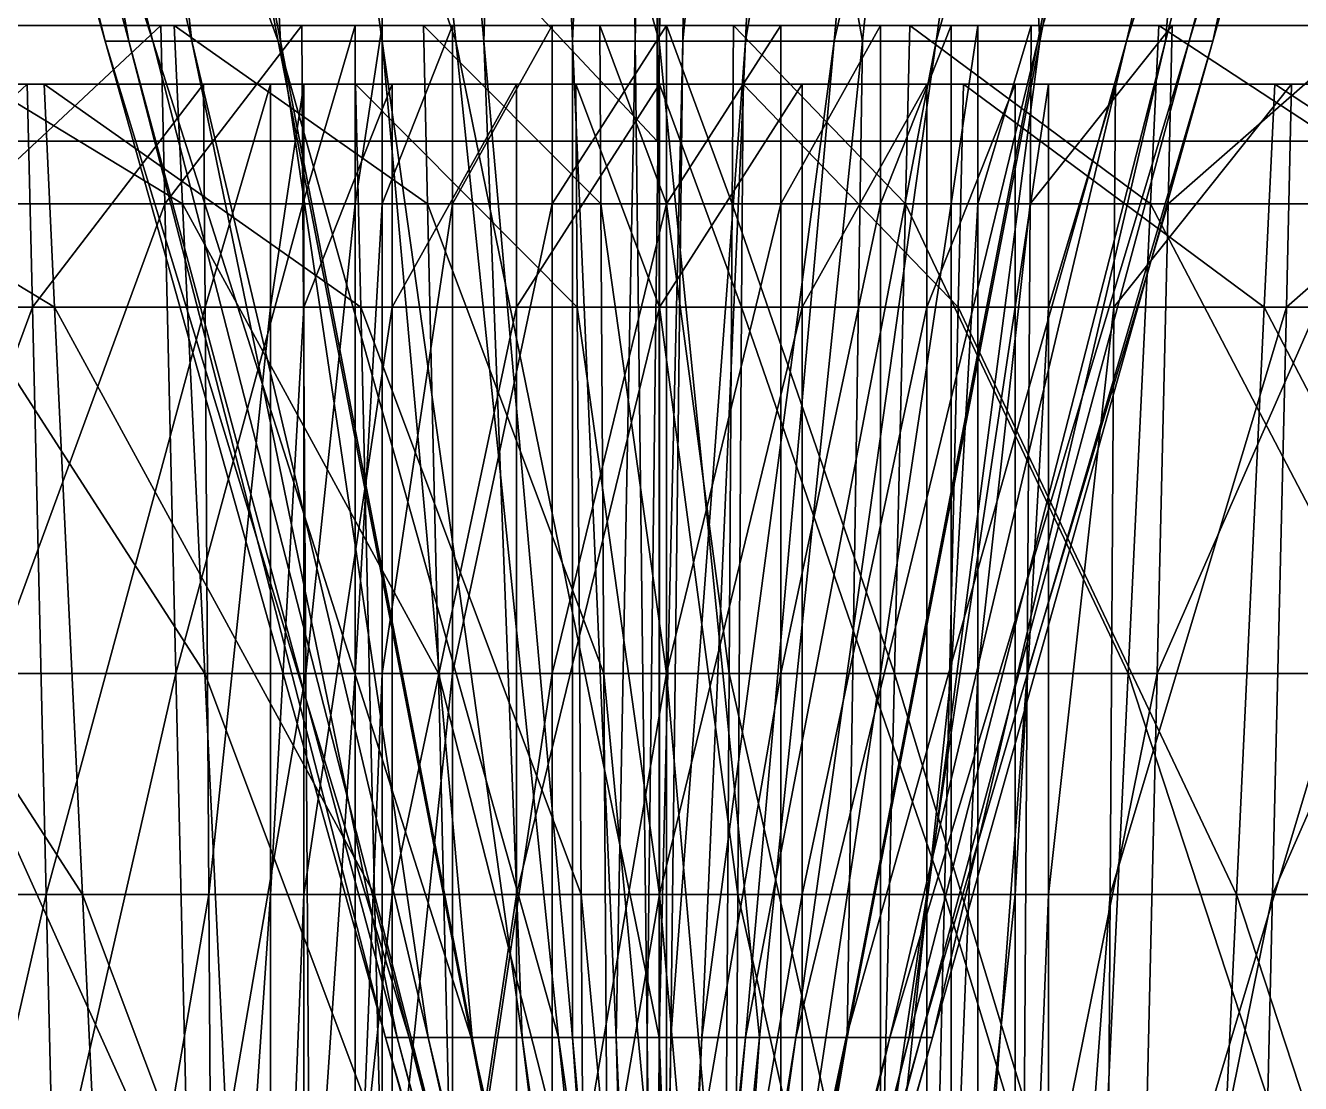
# Model space of a CAD drawing. Header units: metres. Extents: x -2.35 to 2.28, y -2.72 to 2.54.
# Drawn here: x -0.344 to 0.271, y -0.019 to 0.491 of the extents above; entities that cross this region are included whole.
import ezdxf

# ---------------------------------------------------------------- set-up
doc = ezdxf.new("R2010")
doc.units = ezdxf.units.M

msp = doc.modelspace()

# ---------------------------------------------------------------- linework, layer by layer
at = {"layer": 'Prism 3'}
for points in [[(-0.03951, 0.43542, -0.2356), (-2.00825, 2.53542, 0.19753), (-2.00825, 0.43542, 0.19753)], [(-0.03951, 0.43542, -0.2356), (-0.03951, 2.53542, -0.2356), (-2.00825, 2.53542, 0.19753)], [(-0.43326, 0.43542, 0.77503), (0.35424, 2.53542, 0.77503), (0.35424, 0.43542, 0.77503)], [(-0.43326, 0.43542, 0.77503), (-0.43326, 2.53542, 0.77503), (0.35424, 2.53542, 0.77503)], [(1.92924, 0.43542, 0.19753), (-0.03951, 2.53542, -0.2356), (-0.03951, 0.43542, -0.2356)], [(1.92924, 0.43542, 0.19753), (1.92924, 2.53542, 0.19753), (-0.03951, 2.53542, -0.2356)], [(-0.03951, 0.43542, -0.2356), (-2.00825, 0.43542, 0.19753), (-0.43326, 0.43542, 0.77503)], [(-0.43326, 0.43542, 0.77503), (0.35424, 0.43542, 0.77503), (-0.03951, 0.43542, -0.2356)], [(0.35424, 0.43542, 0.77503), (1.92924, 0.43542, 0.19753), (-0.03951, 0.43542, -0.2356)]]:
    msp.add_3dface(points, dxfattribs=at)
at = {"layer": 'Prism 4'}
for points in [[(-0.32994, 0.35545, -0.16591), (-0.50716, 0.46287, -0.13007), (-0.4991, 0.35545, -0.12859)], [(-0.32994, 0.35545, -0.16591), (-0.33504, 0.46287, -0.16793), (-0.50716, 0.46287, -0.13007)], [(-0.33504, 0.46287, -0.16793), (-0.46321, 0.46287, 0.16105), (-0.50716, 0.46287, -0.13007)], [(-0.45811, 0.35545, 0.15701), (-0.46321, 0.46287, 0.16105), (-0.3431, 0.46287, 0.20509)], [(-0.3431, 0.46287, 0.20509), (-0.46321, 0.46287, 0.16105), (-0.33504, 0.46287, -0.16793)], [(-0.45811, 0.35545, 0.15701), (-0.3431, 0.46287, 0.20509), (-0.34058, 0.35545, 0.20011)], [(-0.34058, 0.35545, 0.20011), (-0.3431, 0.46287, 0.20509), (-0.25813, 0.46287, 0.23624)], [(-0.33504, 0.46287, -0.16793), (-0.25813, 0.46287, 0.23624), (-0.3431, 0.46287, 0.20509)], [(-0.34058, 0.35545, 0.20011), (-0.25813, 0.46287, 0.23624), (-0.25744, 0.35544, 0.23059)], [(-0.18238, 0.35545, -0.19847), (-0.33504, 0.46287, -0.16793), (-0.32994, 0.35545, -0.16591)], [(-0.18238, 0.35545, -0.19847), (-0.18489, 0.46287, -0.20096), (-0.33504, 0.46287, -0.16793)], [(-0.25813, 0.46287, 0.23624), (-0.33504, 0.46287, -0.16793), (-0.18489, 0.46287, -0.20096)], [(-0.25744, 0.35544, 0.23059), (-0.25813, 0.46287, 0.23624), (-0.22591, 0.46287, 0.24806)], [(-0.2098, 0.46287, 0.24806), (-0.22591, 0.46287, 0.24806), (-0.25813, 0.46287, 0.23624)], [(-0.18489, 0.46287, -0.20096), (-0.2098, 0.46287, 0.24806), (-0.25813, 0.46287, 0.23624)], [(-0.25744, 0.35544, 0.23059), (-0.22591, 0.46287, 0.24806), (-0.22591, 0.35544, 0.24215)], [(-0.22591, 0.35544, 0.24215), (-0.2098, 0.46287, 0.24806), (-0.2098, 0.35545, 0.24215)], [(-0.22591, 0.35544, 0.24215), (-0.22591, 0.46287, 0.24806), (-0.2098, 0.46287, 0.24806)], [(-0.2098, 0.35545, 0.24215), (-0.16731, 0.46287, 0.24806), (-0.16731, 0.35545, 0.24215)], [(-0.2098, 0.35545, 0.24215), (-0.2098, 0.46287, 0.24806), (-0.16731, 0.46287, 0.24806)], [(-0.16731, 0.46287, 0.24806), (-0.2098, 0.46287, 0.24806), (-0.18489, 0.46287, -0.20096)], [(-0.078, 0.35545, -0.2215), (-0.18489, 0.46287, -0.20096), (-0.18238, 0.35545, -0.19847)], [(-0.078, 0.35545, -0.2215), (-0.07869, 0.46287, -0.22433), (-0.18489, 0.46287, -0.20096)], [(-0.07869, 0.46287, -0.22433), (-0.10726, 0.46287, 0.24806), (-0.18489, 0.46287, -0.20096)], [(-0.18489, 0.46287, -0.20096), (-0.10726, 0.46287, 0.24806), (-0.16731, 0.46287, 0.24806)], [(-0.16731, 0.35545, 0.24215), (-0.10726, 0.46287, 0.24806), (-0.10726, 0.35545, 0.24215)], [(-0.16731, 0.35545, 0.24215), (-0.16731, 0.46287, 0.24806), (-0.10726, 0.46287, 0.24806)], [(-0.10726, 0.35545, 0.24215), (-0.03841, 0.46287, 0.24806), (-0.03841, 0.35545, 0.24215)], [(-0.10726, 0.35545, 0.24215), (-0.10726, 0.46287, 0.24806), (-0.03841, 0.46287, 0.24806)], [(-0.07869, 0.46287, -0.22433), (-0.03841, 0.46287, 0.24806), (-0.10726, 0.46287, 0.24806)], [(-0.03841, 0.35544, -0.23024), (-0.07869, 0.46287, -0.22433), (-0.078, 0.35545, -0.2215)], [(-0.03841, 0.35544, -0.23024), (-0.03841, 0.46287, -0.23319), (-0.07869, 0.46287, -0.22433)], [(0.00187, 0.46287, -0.22433), (-0.07869, 0.46287, -0.22433), (-0.03841, 0.46287, -0.23319)], [(-0.07869, 0.46287, -0.22433), (0.00187, 0.46287, -0.22433), (-0.03841, 0.46287, 0.24806)], [(0.00118, 0.35545, -0.2215), (-0.03841, 0.46287, -0.23319), (-0.03841, 0.35545, -0.23024)], [(0.00118, 0.35545, -0.2215), (0.00187, 0.46287, -0.22433), (-0.03841, 0.46287, -0.23319)], [(-0.03841, 0.35545, 0.24215), (0.03044, 0.46287, 0.24806), (0.03044, 0.35544, 0.24215)], [(-0.03841, 0.35545, 0.24215), (-0.03841, 0.46287, 0.24806), (0.03044, 0.46287, 0.24806)], [(0.03044, 0.46287, 0.24806), (-0.03841, 0.46287, 0.24806), (0.00187, 0.46287, -0.22433)], [(0.10556, 0.35545, -0.19847), (0.00187, 0.46287, -0.22433), (0.00118, 0.35545, -0.2215)], [(0.10556, 0.35545, -0.19847), (0.10808, 0.46287, -0.20096), (0.00187, 0.46287, -0.22433)], [(0.10808, 0.46287, -0.20096), (0.03044, 0.46287, 0.24806), (0.00187, 0.46287, -0.22433)], [(0.03044, 0.35544, 0.24215), (0.0905, 0.46287, 0.24806), (0.0905, 0.35544, 0.24215)], [(0.03044, 0.35544, 0.24215), (0.03044, 0.46287, 0.24806), (0.0905, 0.46287, 0.24806)], [(0.03044, 0.46287, 0.24806), (0.10808, 0.46287, -0.20096), (0.0905, 0.46287, 0.24806)], [(0.0905, 0.35544, 0.24215), (0.13298, 0.46287, 0.24806), (0.13298, 0.35544, 0.24215)], [(0.0905, 0.35544, 0.24215), (0.0905, 0.46287, 0.24806), (0.13298, 0.46287, 0.24806)], [(0.13298, 0.46287, 0.24806), (0.0905, 0.46287, 0.24806), (0.10808, 0.46287, -0.20096)], [(0.25312, 0.35545, -0.16591), (0.10808, 0.46287, -0.20096), (0.10556, 0.35545, -0.19847)], [(0.25312, 0.35545, -0.16591), (0.25822, 0.46287, -0.16793), (0.10808, 0.46287, -0.20096)], [(0.25822, 0.46287, -0.16793), (0.18132, 0.46287, 0.23624), (0.10808, 0.46287, -0.20096)], [(0.18132, 0.46287, 0.23624), (0.13298, 0.46287, 0.24806), (0.10808, 0.46287, -0.20096)], [(0.13298, 0.35544, 0.24215), (0.14909, 0.46287, 0.24806), (0.14909, 0.35544, 0.24215)], [(0.13298, 0.35544, 0.24215), (0.13298, 0.46287, 0.24806), (0.14909, 0.46287, 0.24806)], [(0.18132, 0.46287, 0.23624), (0.14909, 0.46287, 0.24806), (0.13298, 0.46287, 0.24806)], [(0.14909, 0.35544, 0.24215), (0.18132, 0.46287, 0.23624), (0.18063, 0.35545, 0.23059)], [(0.14909, 0.35544, 0.24215), (0.14909, 0.46287, 0.24806), (0.18132, 0.46287, 0.23624)], [(0.18063, 0.35545, 0.23059), (0.26628, 0.46287, 0.20509), (0.26376, 0.35545, 0.20011)], [(0.18063, 0.35545, 0.23059), (0.18132, 0.46287, 0.23624), (0.26628, 0.46287, 0.20509)], [(0.25822, 0.46287, -0.16793), (0.26628, 0.46287, 0.20509), (0.18132, 0.46287, 0.23624)], [(0.42228, 0.35545, -0.12859), (0.25822, 0.46287, -0.16793), (0.25312, 0.35545, -0.16591)], [(0.42228, 0.35545, -0.12859), (0.43034, 0.46287, -0.13007), (0.25822, 0.46287, -0.16793)], [(0.43034, 0.46287, -0.13007), (0.3864, 0.46287, 0.16105), (0.25822, 0.46287, -0.16793)], [(0.3864, 0.46287, 0.16105), (0.26628, 0.46287, 0.20509), (0.25822, 0.46287, -0.16793)], [(0.26376, 0.35545, 0.20011), (0.3864, 0.46287, 0.16105), (0.3813, 0.35545, 0.15701)], [(0.26376, 0.35545, 0.20011), (0.26628, 0.46287, 0.20509), (0.3864, 0.46287, 0.16105)], [(-0.3165, 0.07224, -0.16059), (-0.4991, 0.35545, -0.12859), (-0.47786, 0.07224, -0.12469)], [(-0.3165, 0.07224, -0.16059), (-0.32994, 0.35545, -0.16591), (-0.4991, 0.35545, -0.12859)], [(-0.44467, 0.07224, 0.14636), (-0.45811, 0.35545, 0.15701), (-0.34058, 0.35545, 0.20011)], [(-0.44467, 0.07224, 0.14636), (-0.34058, 0.35545, 0.20011), (-0.33394, 0.07224, 0.18696)], [(-0.33394, 0.07224, 0.18696), (-0.34058, 0.35545, 0.20011), (-0.25744, 0.35544, 0.23059)], [(-0.33394, 0.07224, 0.18696), (-0.25744, 0.35544, 0.23059), (-0.25562, 0.07224, 0.21568)], [(-0.17574, 0.07224, -0.1919), (-0.32994, 0.35545, -0.16591), (-0.3165, 0.07224, -0.16059)], [(-0.17574, 0.07224, -0.1919), (-0.18238, 0.35545, -0.19847), (-0.32994, 0.35545, -0.16591)], [(-0.25562, 0.07224, 0.21568), (-0.25744, 0.35544, 0.23059), (-0.22591, 0.35544, 0.24215)], [(-0.25562, 0.07224, 0.21568), (-0.22591, 0.35544, 0.24215), (-0.22591, 0.07224, 0.22658)], [(-0.22591, 0.07224, 0.22658), (-0.2098, 0.35545, 0.24215), (-0.2098, 0.07224, 0.22658)], [(-0.22591, 0.07224, 0.22658), (-0.22591, 0.35544, 0.24215), (-0.2098, 0.35545, 0.24215)], [(-0.2098, 0.07224, 0.22658), (-0.16731, 0.35545, 0.24215), (-0.16731, 0.07224, 0.22658)], [(-0.2098, 0.07224, 0.22658), (-0.2098, 0.35545, 0.24215), (-0.16731, 0.35545, 0.24215)], [(-0.07617, 0.07224, -0.21405), (-0.18238, 0.35545, -0.19847), (-0.17574, 0.07224, -0.1919)], [(-0.07617, 0.07224, -0.21405), (-0.078, 0.35545, -0.2215), (-0.18238, 0.35545, -0.19847)], [(-0.16731, 0.07224, 0.22658), (-0.10726, 0.35545, 0.24215), (-0.10726, 0.07224, 0.22658)], [(-0.16731, 0.07224, 0.22658), (-0.16731, 0.35545, 0.24215), (-0.10726, 0.35545, 0.24215)], [(-0.10726, 0.07224, 0.22658), (-0.03841, 0.35545, 0.24215), (-0.03841, 0.07224, 0.22658)], [(-0.10726, 0.07224, 0.22658), (-0.10726, 0.35545, 0.24215), (-0.03841, 0.35545, 0.24215)], [(-0.03841, 0.07224, -0.22245), (-0.078, 0.35545, -0.2215), (-0.07617, 0.07224, -0.21405)], [(-0.03841, 0.07224, -0.22245), (-0.03841, 0.35544, -0.23024), (-0.078, 0.35545, -0.2215)], [(-0.00064, 0.07224, -0.21405), (-0.03841, 0.35545, -0.23024), (-0.03841, 0.07224, -0.22245)], [(-0.00064, 0.07224, -0.21405), (0.00118, 0.35545, -0.2215), (-0.03841, 0.35545, -0.23024)], [(-0.03841, 0.07224, 0.22658), (-0.03841, 0.35545, 0.24215), (0.03044, 0.35544, 0.24215)], [(-0.03841, 0.07224, 0.22658), (0.03044, 0.35544, 0.24215), (0.03044, 0.07224, 0.22658)], [(0.09892, 0.07224, -0.1919), (0.00118, 0.35545, -0.2215), (-0.00064, 0.07224, -0.21405)], [(0.09892, 0.07224, -0.1919), (0.10556, 0.35545, -0.19847), (0.00118, 0.35545, -0.2215)], [(0.03044, 0.07224, 0.22658), (0.0905, 0.35544, 0.24215), (0.0905, 0.07224, 0.22658)], [(0.03044, 0.07224, 0.22658), (0.03044, 0.35544, 0.24215), (0.0905, 0.35544, 0.24215)], [(0.0905, 0.07224, 0.22658), (0.13298, 0.35544, 0.24215), (0.13298, 0.07224, 0.22658)], [(0.0905, 0.07224, 0.22658), (0.0905, 0.35544, 0.24215), (0.13298, 0.35544, 0.24215)], [(0.23968, 0.07224, -0.16059), (0.10556, 0.35545, -0.19847), (0.09892, 0.07224, -0.1919)], [(0.23968, 0.07224, -0.16059), (0.25312, 0.35545, -0.16591), (0.10556, 0.35545, -0.19847)], [(0.13298, 0.07224, 0.22658), (0.14909, 0.35544, 0.24215), (0.14909, 0.07224, 0.22658)], [(0.13298, 0.07224, 0.22658), (0.13298, 0.35544, 0.24215), (0.14909, 0.35544, 0.24215)], [(0.14909, 0.07224, 0.22658), (0.18063, 0.35545, 0.23059), (0.1788, 0.07224, 0.21568)], [(0.14909, 0.07224, 0.22658), (0.14909, 0.35544, 0.24215), (0.18063, 0.35545, 0.23059)], [(0.1788, 0.07224, 0.21568), (0.26376, 0.35545, 0.20011), (0.25712, 0.07224, 0.18696)], [(0.1788, 0.07224, 0.21568), (0.18063, 0.35545, 0.23059), (0.26376, 0.35545, 0.20011)], [(0.40104, 0.07224, -0.12469), (0.25312, 0.35545, -0.16591), (0.23968, 0.07224, -0.16059)], [(0.40104, 0.07224, -0.12469), (0.42228, 0.35545, -0.12859), (0.25312, 0.35545, -0.16591)], [(0.25712, 0.07224, 0.18696), (0.3813, 0.35545, 0.15701), (0.36786, 0.07224, 0.14636)], [(0.25712, 0.07224, 0.18696), (0.26376, 0.35545, 0.20011), (0.3813, 0.35545, 0.15701)], [(-0.2975, -0.32815, -0.15306), (-0.47786, 0.07224, -0.12469), (-0.44783, -0.32815, -0.11919)], [(-0.2975, -0.32815, -0.15306), (-0.3165, 0.07224, -0.16059), (-0.47786, 0.07224, -0.12469)], [(-0.42567, -0.32815, 0.13131), (-0.44467, 0.07224, 0.14636), (-0.33394, 0.07224, 0.18696)], [(-0.42567, -0.32815, 0.13131), (-0.33394, 0.07224, 0.18696), (-0.32456, -0.32815, 0.16838)], [(-0.32456, -0.32815, 0.16838), (-0.33394, 0.07224, 0.18696), (-0.25562, 0.07224, 0.21568)], [(-0.32456, -0.32815, 0.16838), (-0.25562, 0.07224, 0.21568), (-0.25304, -0.32815, 0.19461)], [(-0.16635, -0.32815, -0.18261), (-0.3165, 0.07224, -0.16059), (-0.2975, -0.32815, -0.15306)], [(-0.16635, -0.32815, -0.18261), (-0.17574, 0.07224, -0.1919), (-0.3165, 0.07224, -0.16059)], [(-0.25304, -0.32815, 0.19461), (-0.25562, 0.07224, 0.21568), (-0.22591, 0.07224, 0.22658)], [(-0.25304, -0.32815, 0.19461), (-0.22591, 0.07224, 0.22658), (-0.22591, -0.32815, 0.20455)], [(-0.22591, -0.32815, 0.20455), (-0.2098, 0.07224, 0.22658), (-0.2098, -0.32815, 0.20455)], [(-0.22591, -0.32815, 0.20455), (-0.22591, 0.07224, 0.22658), (-0.2098, 0.07224, 0.22658)], [(-0.2098, -0.32815, 0.20455), (-0.16731, 0.07224, 0.22658), (-0.16731, -0.32815, 0.20455)], [(-0.2098, -0.32815, 0.20455), (-0.2098, 0.07224, 0.22658), (-0.16731, 0.07224, 0.22658)], [(-0.07359, -0.32815, -0.20351), (-0.17574, 0.07224, -0.1919), (-0.16635, -0.32815, -0.18261)], [(-0.07359, -0.32815, -0.20351), (-0.07617, 0.07224, -0.21405), (-0.17574, 0.07224, -0.1919)], [(-0.16731, -0.32815, 0.20455), (-0.10726, 0.07224, 0.22658), (-0.10726, -0.32815, 0.20455)], [(-0.16731, -0.32815, 0.20455), (-0.16731, 0.07224, 0.22658), (-0.10726, 0.07224, 0.22658)], [(-0.10726, -0.32815, 0.20455), (-0.03841, 0.07224, 0.22658), (-0.03841, -0.32815, 0.20455)], [(-0.10726, -0.32815, 0.20455), (-0.10726, 0.07224, 0.22658), (-0.03841, 0.07224, 0.22658)], [(-0.03841, -0.32815, -0.21144), (-0.07617, 0.07224, -0.21405), (-0.07359, -0.32815, -0.20351)], [(-0.03841, -0.32815, -0.21144), (-0.03841, 0.07224, -0.22245), (-0.07617, 0.07224, -0.21405)], [(-0.00322, -0.32815, -0.20351), (-0.03841, 0.07224, -0.22245), (-0.03841, -0.32815, -0.21144)], [(-0.00322, -0.32815, -0.20351), (-0.00064, 0.07224, -0.21405), (-0.03841, 0.07224, -0.22245)], [(-0.03841, -0.32815, 0.20455), (0.03044, 0.07224, 0.22658), (0.03044, -0.32815, 0.20455)], [(-0.03841, -0.32815, 0.20455), (-0.03841, 0.07224, 0.22658), (0.03044, 0.07224, 0.22658)], [(0.08954, -0.32815, -0.18261), (-0.00064, 0.07224, -0.21405), (-0.00322, -0.32815, -0.20351)], [(0.08954, -0.32815, -0.18261), (0.09892, 0.07224, -0.1919), (-0.00064, 0.07224, -0.21405)], [(0.03044, -0.32815, 0.20455), (0.0905, 0.07224, 0.22658), (0.0905, -0.32815, 0.20455)], [(0.03044, -0.32815, 0.20455), (0.03044, 0.07224, 0.22658), (0.0905, 0.07224, 0.22658)], [(0.22068, -0.32815, -0.15306), (0.09892, 0.07224, -0.1919), (0.08954, -0.32815, -0.18261)], [(0.0905, -0.32815, 0.20455), (0.13298, 0.07224, 0.22658), (0.13298, -0.32815, 0.20455)], [(0.0905, -0.32815, 0.20455), (0.0905, 0.07224, 0.22658), (0.13298, 0.07224, 0.22658)], [(0.22068, -0.32815, -0.15306), (0.23968, 0.07224, -0.16059), (0.09892, 0.07224, -0.1919)], [(0.13298, -0.32815, 0.20455), (0.14909, 0.07224, 0.22658), (0.14909, -0.32815, 0.20455)], [(0.13298, -0.32815, 0.20455), (0.13298, 0.07224, 0.22658), (0.14909, 0.07224, 0.22658)], [(0.14909, -0.32815, 0.20455), (0.1788, 0.07224, 0.21568), (0.17622, -0.32815, 0.19461)], [(0.14909, -0.32815, 0.20455), (0.14909, 0.07224, 0.22658), (0.1788, 0.07224, 0.21568)], [(0.17622, -0.32815, 0.19461), (0.25712, 0.07224, 0.18696), (0.24774, -0.32815, 0.16838)], [(0.17622, -0.32815, 0.19461), (0.1788, 0.07224, 0.21568), (0.25712, 0.07224, 0.18696)], [(0.37102, -0.32815, -0.11919), (0.23968, 0.07224, -0.16059), (0.22068, -0.32815, -0.15306)], [(0.37102, -0.32815, -0.11919), (0.40104, 0.07224, -0.12469), (0.23968, 0.07224, -0.16059)], [(0.24774, -0.32815, 0.16838), (0.36786, 0.07224, 0.14636), (0.34885, -0.32815, 0.13131)], [(0.24774, -0.32815, 0.16838), (0.25712, 0.07224, 0.18696), (0.36786, 0.07224, 0.14636)]]:
    msp.add_3dface(points, dxfattribs=at)
at = {"layer": 'Prism 5'}
for points in [[(-0.26826, 0.40529, 0.05504), (-0.41005, 0.49123, 0.06026), (-0.4036, 0.40529, 0.06047)], [(-0.26826, 0.40529, 0.05504), (-0.27234, 0.49123, 0.05475), (-0.41005, 0.49123, 0.06026)], [(-0.37081, 0.40529, 0.10202), (-0.37489, 0.49123, 0.1026), (-0.27878, 0.49123, 0.10901)], [(-0.37081, 0.40529, 0.10202), (-0.27878, 0.49123, 0.10901), (-0.27677, 0.40529, 0.10829)], [(-0.27677, 0.40529, 0.10829), (-0.27878, 0.49123, 0.10901), (-0.2108, 0.49123, 0.11354)], [(-0.27677, 0.40529, 0.10829), (-0.2108, 0.49123, 0.11354), (-0.21025, 0.40529, 0.11272)], [(-0.15019, 0.40529, 0.0503), (-0.27234, 0.49123, 0.05475), (-0.26826, 0.40529, 0.05504)], [(-0.15019, 0.40529, 0.0503), (-0.1522, 0.49123, 0.04994), (-0.27234, 0.49123, 0.05475)], [(-0.21025, 0.40529, 0.11272), (-0.2108, 0.49123, 0.11354), (-0.18502, 0.49123, 0.11526)], [(-0.21025, 0.40529, 0.11272), (-0.18502, 0.49123, 0.11526), (-0.18502, 0.40529, 0.1144)], [(-0.18502, 0.40529, 0.1144), (-0.17213, 0.49123, 0.11526), (-0.17213, 0.40529, 0.1144)], [(-0.18502, 0.40529, 0.1144), (-0.18502, 0.49123, 0.11526), (-0.17213, 0.49123, 0.11526)], [(-0.17213, 0.40529, 0.1144), (-0.13814, 0.49123, 0.11526), (-0.13814, 0.40529, 0.1144)], [(-0.17213, 0.40529, 0.1144), (-0.17213, 0.49123, 0.11526), (-0.13814, 0.49123, 0.11526)], [(-0.06668, 0.40529, 0.04695), (-0.1522, 0.49123, 0.04994), (-0.15019, 0.40529, 0.0503)], [(-0.06668, 0.40529, 0.04695), (-0.06723, 0.49123, 0.04654), (-0.1522, 0.49123, 0.04994)], [(-0.13814, 0.40529, 0.1144), (-0.09009, 0.49123, 0.11526), (-0.09009, 0.40529, 0.1144)], [(-0.13814, 0.40529, 0.1144), (-0.13814, 0.49123, 0.11526), (-0.09009, 0.49123, 0.11526)], [(-0.09009, 0.40529, 0.1144), (-0.035, 0.49123, 0.11526), (-0.035, 0.40529, 0.1144)], [(-0.09009, 0.40529, 0.1144), (-0.09009, 0.49123, 0.11526), (-0.035, 0.49123, 0.11526)], [(-0.035, 0.40529, 0.04568), (-0.06723, 0.49123, 0.04654), (-0.06668, 0.40529, 0.04695)], [(-0.035, 0.40529, 0.04568), (-0.035, 0.49123, 0.04525), (-0.06723, 0.49123, 0.04654)], [(-0.00332, 0.40529, 0.04695), (-0.035, 0.49123, 0.04525), (-0.035, 0.40529, 0.04568)], [(-0.00332, 0.40529, 0.04695), (-0.00277, 0.49123, 0.04654), (-0.035, 0.49123, 0.04525)], [(-0.035, 0.40529, 0.1144), (0.02008, 0.49123, 0.11526), (0.02008, 0.40529, 0.1144)], [(-0.035, 0.40529, 0.1144), (-0.035, 0.49123, 0.11526), (0.02008, 0.49123, 0.11526)], [(0.08019, 0.40529, 0.0503), (-0.00277, 0.49123, 0.04654), (-0.00332, 0.40529, 0.04695)], [(0.08019, 0.40529, 0.0503), (0.0822, 0.49123, 0.04994), (-0.00277, 0.49123, 0.04654)], [(0.02008, 0.40529, 0.1144), (0.06814, 0.49123, 0.11526), (0.06814, 0.40529, 0.1144)], [(0.02008, 0.40529, 0.1144), (0.02008, 0.49123, 0.11526), (0.06814, 0.49123, 0.11526)], [(0.06814, 0.40529, 0.1144), (0.10213, 0.49123, 0.11526), (0.10213, 0.40529, 0.1144)], [(0.06814, 0.40529, 0.1144), (0.06814, 0.49123, 0.11526), (0.10213, 0.49123, 0.11526)], [(0.19825, 0.40529, 0.05504), (0.0822, 0.49123, 0.04994), (0.08019, 0.40529, 0.0503)], [(0.19825, 0.40529, 0.05504), (0.20233, 0.49123, 0.05475), (0.0822, 0.49123, 0.04994)], [(0.10213, 0.40529, 0.1144), (0.11502, 0.49123, 0.11526), (0.11502, 0.40529, 0.1144)], [(0.10213, 0.40529, 0.1144), (0.10213, 0.49123, 0.11526), (0.11502, 0.49123, 0.11526)], [(0.11502, 0.40529, 0.1144), (0.1408, 0.49123, 0.11354), (0.14025, 0.40529, 0.11272)], [(0.11502, 0.40529, 0.1144), (0.11502, 0.49123, 0.11526), (0.1408, 0.49123, 0.11354)], [(0.14025, 0.40529, 0.11272), (0.20878, 0.49123, 0.10901), (0.20676, 0.40529, 0.10829)], [(0.14025, 0.40529, 0.11272), (0.1408, 0.49123, 0.11354), (0.20878, 0.49123, 0.10901)], [(0.3336, 0.40529, 0.06047), (0.20233, 0.49123, 0.05475), (0.19825, 0.40529, 0.05504)], [(0.3336, 0.40529, 0.06047), (0.34005, 0.49123, 0.06026), (0.20233, 0.49123, 0.05475)], [(0.20676, 0.40529, 0.10829), (0.30488, 0.49123, 0.1026), (0.30081, 0.40529, 0.10202)], [(0.20676, 0.40529, 0.10829), (0.20878, 0.49123, 0.10901), (0.30488, 0.49123, 0.1026)], [(-0.2575, 0.1787, 0.05581), (-0.4036, 0.40529, 0.06047), (-0.38661, 0.1787, 0.06104)], [(-0.2575, 0.1787, 0.05581), (-0.26826, 0.40529, 0.05504), (-0.4036, 0.40529, 0.06047)], [(-0.36005, 0.1787, 0.10047), (-0.37081, 0.40529, 0.10202), (-0.27677, 0.40529, 0.10829)], [(-0.36005, 0.1787, 0.10047), (-0.27677, 0.40529, 0.10829), (-0.27146, 0.1787, 0.10637)], [(-0.27146, 0.1787, 0.10637), (-0.27677, 0.40529, 0.10829), (-0.21025, 0.40529, 0.11272)], [(-0.27146, 0.1787, 0.10637), (-0.21025, 0.40529, 0.11272), (-0.20879, 0.1787, 0.11055)], [(-0.14488, 0.1787, 0.05126), (-0.26826, 0.40529, 0.05504), (-0.2575, 0.1787, 0.05581)], [(-0.14488, 0.1787, 0.05126), (-0.15019, 0.40529, 0.0503), (-0.26826, 0.40529, 0.05504)], [(-0.20879, 0.1787, 0.11055), (-0.21025, 0.40529, 0.11272), (-0.18502, 0.40529, 0.1144)], [(-0.20879, 0.1787, 0.11055), (-0.18502, 0.40529, 0.1144), (-0.18502, 0.1787, 0.11214)], [(-0.18502, 0.1787, 0.11214), (-0.17213, 0.40529, 0.1144), (-0.17213, 0.1787, 0.11214)], [(-0.18502, 0.1787, 0.11214), (-0.18502, 0.40529, 0.1144), (-0.17213, 0.40529, 0.1144)], [(-0.17213, 0.1787, 0.11214), (-0.13814, 0.40529, 0.1144), (-0.13814, 0.1787, 0.11214)], [(-0.17213, 0.1787, 0.11214), (-0.17213, 0.40529, 0.1144), (-0.13814, 0.40529, 0.1144)], [(-0.06522, 0.1787, 0.04804), (-0.15019, 0.40529, 0.0503), (-0.14488, 0.1787, 0.05126)], [(-0.06522, 0.1787, 0.04804), (-0.06668, 0.40529, 0.04695), (-0.15019, 0.40529, 0.0503)], [(-0.13814, 0.1787, 0.11214), (-0.09009, 0.40529, 0.1144), (-0.09009, 0.1787, 0.11214)], [(-0.13814, 0.1787, 0.11214), (-0.13814, 0.40529, 0.1144), (-0.09009, 0.40529, 0.1144)], [(-0.09009, 0.1787, 0.11214), (-0.035, 0.40529, 0.1144), (-0.035, 0.1787, 0.11214)], [(-0.09009, 0.1787, 0.11214), (-0.09009, 0.40529, 0.1144), (-0.035, 0.40529, 0.1144)], [(-0.035, 0.1787, 0.04682), (-0.06668, 0.40529, 0.04695), (-0.06522, 0.1787, 0.04804)], [(-0.035, 0.1787, 0.04682), (-0.035, 0.40529, 0.04568), (-0.06668, 0.40529, 0.04695)], [(-0.00479, 0.1787, 0.04804), (-0.035, 0.40529, 0.04568), (-0.035, 0.1787, 0.04682)], [(-0.00479, 0.1787, 0.04804), (-0.00332, 0.40529, 0.04695), (-0.035, 0.40529, 0.04568)], [(-0.035, 0.1787, 0.11214), (0.02008, 0.40529, 0.1144), (0.02008, 0.1787, 0.11214)], [(-0.035, 0.1787, 0.11214), (-0.035, 0.40529, 0.1144), (0.02008, 0.40529, 0.1144)], [(0.07488, 0.1787, 0.05126), (-0.00332, 0.40529, 0.04695), (-0.00479, 0.1787, 0.04804)], [(0.07488, 0.1787, 0.05126), (0.08019, 0.40529, 0.0503), (-0.00332, 0.40529, 0.04695)], [(0.02008, 0.1787, 0.11214), (0.06814, 0.40529, 0.1144), (0.06814, 0.1787, 0.11214)], [(0.02008, 0.1787, 0.11214), (0.02008, 0.40529, 0.1144), (0.06814, 0.40529, 0.1144)], [(0.06814, 0.1787, 0.11214), (0.10213, 0.40529, 0.1144), (0.10213, 0.1787, 0.11214)], [(0.06814, 0.1787, 0.11214), (0.06814, 0.40529, 0.1144), (0.10213, 0.40529, 0.1144)], [(0.1875, 0.1787, 0.05581), (0.08019, 0.40529, 0.0503), (0.07488, 0.1787, 0.05126)], [(0.1875, 0.1787, 0.05581), (0.19825, 0.40529, 0.05504), (0.08019, 0.40529, 0.0503)], [(0.10213, 0.1787, 0.11214), (0.11502, 0.40529, 0.1144), (0.11502, 0.1787, 0.11214)], [(0.10213, 0.1787, 0.11214), (0.10213, 0.40529, 0.1144), (0.11502, 0.40529, 0.1144)], [(0.11502, 0.1787, 0.11214), (0.14025, 0.40529, 0.11272), (0.13879, 0.1787, 0.11055)], [(0.11502, 0.1787, 0.11214), (0.11502, 0.40529, 0.1144), (0.14025, 0.40529, 0.11272)], [(0.13879, 0.1787, 0.11055), (0.20676, 0.40529, 0.10829), (0.20145, 0.1787, 0.10637)], [(0.13879, 0.1787, 0.11055), (0.14025, 0.40529, 0.11272), (0.20676, 0.40529, 0.10829)], [(0.3166, 0.1787, 0.06104), (0.19825, 0.40529, 0.05504), (0.1875, 0.1787, 0.05581)], [(0.3166, 0.1787, 0.06104), (0.3336, 0.40529, 0.06047), (0.19825, 0.40529, 0.05504)], [(0.20145, 0.1787, 0.10637), (0.30081, 0.40529, 0.10202), (0.29005, 0.1787, 0.10047)], [(0.20145, 0.1787, 0.10637), (0.20676, 0.40529, 0.10829), (0.30081, 0.40529, 0.10202)], [(-0.2423, -0.14166, 0.05691), (-0.38661, 0.1787, 0.06104), (-0.36258, -0.14166, 0.06184)], [(-0.2423, -0.14166, 0.05691), (-0.2575, 0.1787, 0.05581), (-0.38661, 0.1787, 0.06104)], [(-0.34485, -0.14166, 0.09828), (-0.36005, 0.1787, 0.10047), (-0.27146, 0.1787, 0.10637)], [(-0.34485, -0.14166, 0.09828), (-0.27146, 0.1787, 0.10637), (-0.26395, -0.14166, 0.10367)], [(-0.26395, -0.14166, 0.10367), (-0.27146, 0.1787, 0.10637), (-0.20879, 0.1787, 0.11055)], [(-0.26395, -0.14166, 0.10367), (-0.20879, 0.1787, 0.11055), (-0.20673, -0.14166, 0.10749)], [(-0.13737, -0.14166, 0.05261), (-0.2575, 0.1787, 0.05581), (-0.2423, -0.14166, 0.05691)], [(-0.13737, -0.14166, 0.05261), (-0.14488, 0.1787, 0.05126), (-0.2575, 0.1787, 0.05581)], [(-0.20673, -0.14166, 0.10749), (-0.20879, 0.1787, 0.11055), (-0.18502, 0.1787, 0.11214)], [(-0.20673, -0.14166, 0.10749), (-0.18502, 0.1787, 0.11214), (-0.18502, -0.14166, 0.10893)], [(-0.18502, -0.14166, 0.10893), (-0.17213, 0.1787, 0.11214), (-0.17213, -0.14166, 0.10893)], [(-0.18502, -0.14166, 0.10893), (-0.18502, 0.1787, 0.11214), (-0.17213, 0.1787, 0.11214)], [(-0.17213, -0.14166, 0.10893), (-0.13814, 0.1787, 0.11214), (-0.13814, -0.14166, 0.10893)], [(-0.17213, -0.14166, 0.10893), (-0.17213, 0.1787, 0.11214), (-0.13814, 0.1787, 0.11214)], [(-0.06315, -0.14166, 0.04957), (-0.14488, 0.1787, 0.05126), (-0.13737, -0.14166, 0.05261)], [(-0.06315, -0.14166, 0.04957), (-0.06522, 0.1787, 0.04804), (-0.14488, 0.1787, 0.05126)], [(-0.13814, -0.14166, 0.10893), (-0.09009, 0.1787, 0.11214), (-0.09009, -0.14166, 0.10893)], [(-0.13814, -0.14166, 0.10893), (-0.13814, 0.1787, 0.11214), (-0.09009, 0.1787, 0.11214)], [(-0.09009, -0.14166, 0.10893), (-0.035, 0.1787, 0.11214), (-0.035, -0.14166, 0.10893)], [(-0.09009, -0.14166, 0.10893), (-0.09009, 0.1787, 0.11214), (-0.035, 0.1787, 0.11214)], [(-0.035, -0.14166, 0.04842), (-0.06522, 0.1787, 0.04804), (-0.06315, -0.14166, 0.04957)], [(-0.035, -0.14166, 0.04842), (-0.035, 0.1787, 0.04682), (-0.06522, 0.1787, 0.04804)], [(-0.00685, -0.14166, 0.04957), (-0.035, 0.1787, 0.04682), (-0.035, -0.14166, 0.04842)], [(-0.00685, -0.14166, 0.04957), (-0.00479, 0.1787, 0.04804), (-0.035, 0.1787, 0.04682)], [(-0.035, -0.14166, 0.10893), (0.02008, 0.1787, 0.11214), (0.02008, -0.14166, 0.10893)], [(-0.035, -0.14166, 0.10893), (-0.035, 0.1787, 0.11214), (0.02008, 0.1787, 0.11214)], [(0.06737, -0.14166, 0.05261), (-0.00479, 0.1787, 0.04804), (-0.00685, -0.14166, 0.04957)], [(0.06737, -0.14166, 0.05261), (0.07488, 0.1787, 0.05126), (-0.00479, 0.1787, 0.04804)], [(0.02008, -0.14166, 0.10893), (0.06814, 0.1787, 0.11214), (0.06814, -0.14166, 0.10893)], [(0.02008, -0.14166, 0.10893), (0.02008, 0.1787, 0.11214), (0.06814, 0.1787, 0.11214)], [(0.1723, -0.14166, 0.05691), (0.07488, 0.1787, 0.05126), (0.06737, -0.14166, 0.05261)], [(0.06814, -0.14166, 0.10893), (0.10213, 0.1787, 0.11214), (0.10213, -0.14166, 0.10893)], [(0.06814, -0.14166, 0.10893), (0.06814, 0.1787, 0.11214), (0.10213, 0.1787, 0.11214)], [(0.1723, -0.14166, 0.05691), (0.1875, 0.1787, 0.05581), (0.07488, 0.1787, 0.05126)], [(0.10213, -0.14166, 0.10893), (0.11502, 0.1787, 0.11214), (0.11502, -0.14166, 0.10893)], [(0.10213, -0.14166, 0.10893), (0.10213, 0.1787, 0.11214), (0.11502, 0.1787, 0.11214)], [(0.11502, -0.14166, 0.10893), (0.13879, 0.1787, 0.11055), (0.13672, -0.14166, 0.10749)], [(0.11502, -0.14166, 0.10893), (0.11502, 0.1787, 0.11214), (0.13879, 0.1787, 0.11055)], [(0.13672, -0.14166, 0.10749), (0.20145, 0.1787, 0.10637), (0.19395, -0.14166, 0.10367)], [(0.13672, -0.14166, 0.10749), (0.13879, 0.1787, 0.11055), (0.20145, 0.1787, 0.10637)], [(0.29258, -0.14166, 0.06184), (0.1875, 0.1787, 0.05581), (0.1723, -0.14166, 0.05691)], [(0.29258, -0.14166, 0.06184), (0.3166, 0.1787, 0.06104), (0.1875, 0.1787, 0.05581)], [(0.19395, -0.14166, 0.10367), (0.29005, 0.1787, 0.10047), (0.27485, -0.14166, 0.09828)], [(0.19395, -0.14166, 0.10367), (0.20145, 0.1787, 0.10637), (0.29005, 0.1787, 0.10047)]]:
    msp.add_3dface(points, dxfattribs=at)
at = {"layer": 'Pyramid 12'}
for points in [[(-0.28262, 0.48361, 0.747), (-0.46047, 1.03439, 0.747), (-0.30557, 0.48361, 0.747)], [(-0.28262, 0.48361, 0.747), (-0.42422, 1.03439, 0.747), (-0.46047, 1.03439, 0.747)], [(-0.30557, 0.48361, 0.747), (-0.46047, 1.03439, 0.747), (-0.44234, 1.03439, 0.75908)], [(-0.29409, 0.48361, 0.75465), (-0.44234, 1.03439, 0.75908), (-0.39455, 1.03439, 0.79095)], [(-0.30557, 0.48361, 0.747), (-0.44234, 1.03439, 0.75908), (-0.29409, 0.48361, 0.75465)], [(-0.22214, 0.48361, 0.747), (-0.42422, 1.03439, 0.747), (-0.28262, 0.48361, 0.747)], [(-0.22214, 0.48361, 0.747), (-0.32864, 1.03439, 0.747), (-0.42422, 1.03439, 0.747)], [(-0.26385, 0.48361, 0.77481), (-0.39455, 1.03439, 0.79095), (-0.32699, 1.03439, 0.83599)], [(-0.29409, 0.48361, 0.75465), (-0.39455, 1.03439, 0.79095), (-0.26385, 0.48361, 0.77481)], [(-0.13662, 0.48361, 0.747), (-0.32864, 1.03439, 0.747), (-0.22214, 0.48361, 0.747)], [(-0.13662, 0.48361, 0.747), (-0.1935, 1.03439, 0.747), (-0.32864, 1.03439, 0.747)], [(-0.22109, 0.48361, 0.80331), (-0.32699, 1.03439, 0.83599), (-0.24953, 1.03439, 0.88763)], [(-0.26385, 0.48361, 0.77481), (-0.32699, 1.03439, 0.83599), (-0.22109, 0.48361, 0.80331)], [(-0.17208, 0.48361, 0.83599), (-0.24953, 1.03439, 0.88763), (-0.17208, 1.03439, 0.93926)], [(-0.22109, 0.48361, 0.80331), (-0.24953, 1.03439, 0.88763), (-0.17208, 0.48361, 0.83599)], [(-0.0386, 0.48361, 0.747), (-0.1935, 1.03439, 0.747), (-0.13662, 0.48361, 0.747)], [(-0.0386, 0.48361, 0.747), (-0.0386, 1.03439, 0.747), (-0.1935, 1.03439, 0.747)], [(-0.12307, 0.48361, 0.86867), (-0.17208, 1.03439, 0.93926), (-0.10451, 1.03439, 0.9843)], [(-0.17208, 0.48361, 0.83599), (-0.17208, 1.03439, 0.93926), (-0.12307, 0.48361, 0.86867)], [(-0.12307, 0.48361, 0.86867), (-0.10451, 1.03439, 0.9843), (-0.08031, 0.48361, 0.89717)], [(-0.08031, 0.48361, 0.89717), (-0.10451, 1.03439, 0.9843), (-0.05672, 1.03439, 1.01617)], [(-0.08031, 0.48361, 0.89717), (-0.05672, 1.03439, 1.01617), (-0.05007, 0.48361, 0.91733)], [(-0.05007, 0.48361, 0.91733), (-0.05672, 1.03439, 1.01617), (-0.0386, 1.03439, 1.02825)], [(-0.05007, 0.48361, 0.91733), (-0.0386, 1.03439, 1.02825), (-0.0386, 0.48361, 0.92498)], [(0.05943, 0.48361, 0.747), (-0.0386, 1.03439, 0.747), (-0.0386, 0.48361, 0.747)], [(0.05943, 0.48361, 0.747), (0.11631, 1.03439, 0.747), (-0.0386, 1.03439, 0.747)], [(-0.0386, 0.48361, 0.92498), (-0.02047, 1.03439, 1.01617), (-0.02713, 0.48361, 0.91733)], [(-0.0386, 0.48361, 0.92498), (-0.0386, 1.03439, 1.02825), (-0.02047, 1.03439, 1.01617)], [(-0.02713, 0.48361, 0.91733), (0.02732, 1.03439, 0.9843), (0.00312, 0.48361, 0.89717)], [(-0.02713, 0.48361, 0.91733), (-0.02047, 1.03439, 1.01617), (0.02732, 1.03439, 0.9843)], [(0.00312, 0.48361, 0.89717), (0.09489, 1.03439, 0.93926), (0.04587, 0.48361, 0.86867)], [(0.00312, 0.48361, 0.89717), (0.02732, 1.03439, 0.9843), (0.09489, 1.03439, 0.93926)], [(0.04587, 0.48361, 0.86867), (0.17234, 1.03439, 0.88763), (0.09489, 0.48361, 0.83599)], [(0.04587, 0.48361, 0.86867), (0.09489, 1.03439, 0.93926), (0.17234, 1.03439, 0.88763)], [(0.14494, 0.48361, 0.747), (0.11631, 1.03439, 0.747), (0.05943, 0.48361, 0.747)], [(0.09489, 0.48361, 0.83599), (0.24979, 1.03439, 0.83599), (0.1439, 0.48361, 0.80331)], [(0.09489, 0.48361, 0.83599), (0.17234, 1.03439, 0.88763), (0.24979, 1.03439, 0.83599)], [(0.14494, 0.48361, 0.747), (0.25144, 1.03439, 0.747), (0.11631, 1.03439, 0.747)], [(0.1439, 0.48361, 0.80331), (0.31736, 1.03439, 0.79095), (0.18666, 0.48361, 0.77481)], [(0.1439, 0.48361, 0.80331), (0.24979, 1.03439, 0.83599), (0.31736, 1.03439, 0.79095)], [(0.20543, 0.48361, 0.747), (0.25144, 1.03439, 0.747), (0.14494, 0.48361, 0.747)], [(0.18666, 0.48361, 0.77481), (0.36515, 1.03439, 0.75908), (0.2169, 0.48361, 0.75465)], [(0.18666, 0.48361, 0.77481), (0.31736, 1.03439, 0.79095), (0.36515, 1.03439, 0.75908)], [(0.20543, 0.48361, 0.747), (0.34702, 1.03439, 0.747), (0.25144, 1.03439, 0.747)], [(0.22837, 0.48361, 0.747), (0.34702, 1.03439, 0.747), (0.20543, 0.48361, 0.747)], [(0.2169, 0.48361, 0.75465), (0.38328, 1.03439, 0.747), (0.22837, 0.48361, 0.747)], [(0.2169, 0.48361, 0.75465), (0.36515, 1.03439, 0.75908), (0.38328, 1.03439, 0.747)], [(0.22837, 0.48361, 0.747), (0.38328, 1.03439, 0.747), (0.34702, 1.03439, 0.747)], [(-0.17043, 0.00314, 0.747), (-0.30557, 0.48361, 0.747), (-0.29409, 0.48361, 0.75465)], [(-0.1591, 0.00314, 0.747), (-0.30557, 0.48361, 0.747), (-0.17043, 0.00314, 0.747)], [(-0.1591, 0.00314, 0.747), (-0.28262, 0.48361, 0.747), (-0.30557, 0.48361, 0.747)], [(-0.16477, 0.00314, 0.75078), (-0.29409, 0.48361, 0.75465), (-0.26385, 0.48361, 0.77481)], [(-0.17043, 0.00314, 0.747), (-0.29409, 0.48361, 0.75465), (-0.16477, 0.00314, 0.75078)], [(-0.12923, 0.00314, 0.747), (-0.28262, 0.48361, 0.747), (-0.1591, 0.00314, 0.747)], [(-0.12923, 0.00314, 0.747), (-0.22214, 0.48361, 0.747), (-0.28262, 0.48361, 0.747)], [(-0.14983, 0.00314, 0.76073), (-0.26385, 0.48361, 0.77481), (-0.22109, 0.48361, 0.80331)], [(-0.16477, 0.00314, 0.75078), (-0.26385, 0.48361, 0.77481), (-0.14983, 0.00314, 0.76073)], [(-0.08701, 0.00314, 0.747), (-0.22214, 0.48361, 0.747), (-0.12923, 0.00314, 0.747)], [(-0.08701, 0.00314, 0.747), (-0.13662, 0.48361, 0.747), (-0.22214, 0.48361, 0.747)], [(-0.12872, 0.00314, 0.77481), (-0.22109, 0.48361, 0.80331), (-0.17208, 0.48361, 0.83599)], [(-0.14983, 0.00314, 0.76073), (-0.22109, 0.48361, 0.80331), (-0.12872, 0.00314, 0.77481)], [(-0.10451, 0.00314, 0.79095), (-0.17208, 0.48361, 0.83599), (-0.12307, 0.48361, 0.86867)], [(-0.12872, 0.00314, 0.77481), (-0.17208, 0.48361, 0.83599), (-0.10451, 0.00314, 0.79095)], [(-0.0386, 0.00314, 0.747), (-0.13662, 0.48361, 0.747), (-0.08701, 0.00314, 0.747)], [(-0.0386, 0.00314, 0.747), (-0.0386, 0.48361, 0.747), (-0.13662, 0.48361, 0.747)], [(-0.08031, 0.00314, 0.80708), (-0.12307, 0.48361, 0.86867), (-0.08031, 0.48361, 0.89717)], [(-0.10451, 0.00314, 0.79095), (-0.12307, 0.48361, 0.86867), (-0.08031, 0.00314, 0.80708)], [(-0.0592, 0.00314, 0.82116), (-0.08031, 0.48361, 0.89717), (-0.05007, 0.48361, 0.91733)], [(-0.08031, 0.00314, 0.80708), (-0.08031, 0.48361, 0.89717), (-0.0592, 0.00314, 0.82116)], [(-0.0592, 0.00314, 0.82116), (-0.05007, 0.48361, 0.91733), (-0.04426, 0.00314, 0.83111)], [(-0.04426, 0.00314, 0.83111), (-0.05007, 0.48361, 0.91733), (-0.0386, 0.48361, 0.92498)], [(-0.04426, 0.00314, 0.83111), (-0.0386, 0.48361, 0.92498), (-0.0386, 0.00314, 0.83489)], [(0.00981, 0.00314, 0.747), (-0.0386, 0.48361, 0.747), (-0.0386, 0.00314, 0.747)], [(0.00981, 0.00314, 0.747), (0.05943, 0.48361, 0.747), (-0.0386, 0.48361, 0.747)], [(-0.0386, 0.00314, 0.83489), (-0.02713, 0.48361, 0.91733), (-0.03293, 0.00314, 0.83111)], [(-0.0386, 0.00314, 0.83489), (-0.0386, 0.48361, 0.92498), (-0.02713, 0.48361, 0.91733)], [(-0.03293, 0.00314, 0.83111), (0.00312, 0.48361, 0.89717), (-0.018, 0.00314, 0.82116)], [(-0.03293, 0.00314, 0.83111), (-0.02713, 0.48361, 0.91733), (0.00312, 0.48361, 0.89717)], [(-0.018, 0.00314, 0.82116), (0.04587, 0.48361, 0.86867), (0.00312, 0.00314, 0.80708)], [(-0.018, 0.00314, 0.82116), (0.00312, 0.48361, 0.89717), (0.04587, 0.48361, 0.86867)], [(0.00312, 0.00314, 0.80708), (0.09489, 0.48361, 0.83599), (0.02732, 0.00314, 0.79095)], [(0.00312, 0.00314, 0.80708), (0.04587, 0.48361, 0.86867), (0.09489, 0.48361, 0.83599)], [(0.05204, 0.00314, 0.747), (0.05943, 0.48361, 0.747), (0.00981, 0.00314, 0.747)], [(0.02732, 0.00314, 0.79095), (0.1439, 0.48361, 0.80331), (0.05153, 0.00314, 0.77481)], [(0.02732, 0.00314, 0.79095), (0.09489, 0.48361, 0.83599), (0.1439, 0.48361, 0.80331)], [(0.05153, 0.00314, 0.77481), (0.18666, 0.48361, 0.77481), (0.07264, 0.00314, 0.76073)], [(0.05153, 0.00314, 0.77481), (0.1439, 0.48361, 0.80331), (0.18666, 0.48361, 0.77481)], [(0.05204, 0.00314, 0.747), (0.14494, 0.48361, 0.747), (0.05943, 0.48361, 0.747)], [(0.08191, 0.00314, 0.747), (0.14494, 0.48361, 0.747), (0.05204, 0.00314, 0.747)], [(0.07264, 0.00314, 0.76073), (0.2169, 0.48361, 0.75465), (0.08758, 0.00314, 0.75078)], [(0.07264, 0.00314, 0.76073), (0.18666, 0.48361, 0.77481), (0.2169, 0.48361, 0.75465)], [(0.08191, 0.00314, 0.747), (0.20543, 0.48361, 0.747), (0.14494, 0.48361, 0.747)], [(0.09324, 0.00314, 0.747), (0.20543, 0.48361, 0.747), (0.08191, 0.00314, 0.747)], [(0.08758, 0.00314, 0.75078), (0.22837, 0.48361, 0.747), (0.09324, 0.00314, 0.747)], [(0.08758, 0.00314, 0.75078), (0.2169, 0.48361, 0.75465), (0.22837, 0.48361, 0.747)], [(0.09324, 0.00314, 0.747), (0.22837, 0.48361, 0.747), (0.20543, 0.48361, 0.747)], [(-0.07174, -0.3367, 0.747), (-0.17043, 0.00314, 0.747), (-0.07485, -0.3367, 0.747)], [(-0.07174, -0.3367, 0.747), (-0.1591, 0.00314, 0.747), (-0.17043, 0.00314, 0.747)], [(-0.07485, -0.3367, 0.747), (-0.17043, 0.00314, 0.747), (-0.16477, 0.00314, 0.75078)], [(-0.07329, -0.3367, 0.74804), (-0.16477, 0.00314, 0.75078), (-0.14983, 0.00314, 0.76073)], [(-0.07485, -0.3367, 0.747), (-0.16477, 0.00314, 0.75078), (-0.07329, -0.3367, 0.74804)], [(-0.06352, -0.3367, 0.747), (-0.1591, 0.00314, 0.747), (-0.07174, -0.3367, 0.747)], [(-0.06352, -0.3367, 0.747), (-0.12923, 0.00314, 0.747), (-0.1591, 0.00314, 0.747)], [(-0.06919, -0.3367, 0.75078), (-0.14983, 0.00314, 0.76073), (-0.12872, 0.00314, 0.77481)], [(-0.07329, -0.3367, 0.74804), (-0.14983, 0.00314, 0.76073), (-0.06919, -0.3367, 0.75078)], [(-0.05191, -0.3367, 0.747), (-0.12923, 0.00314, 0.747), (-0.06352, -0.3367, 0.747)], [(-0.05191, -0.3367, 0.747), (-0.08701, 0.00314, 0.747), (-0.12923, 0.00314, 0.747)], [(-0.06338, -0.3367, 0.75465), (-0.12872, 0.00314, 0.77481), (-0.10451, 0.00314, 0.79095)], [(-0.06919, -0.3367, 0.75078), (-0.12872, 0.00314, 0.77481), (-0.06338, -0.3367, 0.75465)], [(-0.05672, -0.3367, 0.75908), (-0.10451, 0.00314, 0.79095), (-0.08031, 0.00314, 0.80708)], [(-0.06338, -0.3367, 0.75465), (-0.10451, 0.00314, 0.79095), (-0.05672, -0.3367, 0.75908)], [(-0.0386, -0.3367, 0.747), (-0.08701, 0.00314, 0.747), (-0.05191, -0.3367, 0.747)], [(-0.0386, -0.3367, 0.747), (-0.0386, 0.00314, 0.747), (-0.08701, 0.00314, 0.747)], [(-0.05007, -0.3367, 0.76352), (-0.08031, 0.00314, 0.80708), (-0.0592, 0.00314, 0.82116)], [(-0.05672, -0.3367, 0.75908), (-0.08031, 0.00314, 0.80708), (-0.05007, -0.3367, 0.76352)], [(-0.04426, -0.3367, 0.76739), (-0.0592, 0.00314, 0.82116), (-0.04426, 0.00314, 0.83111)], [(-0.05007, -0.3367, 0.76352), (-0.0592, 0.00314, 0.82116), (-0.04426, -0.3367, 0.76739)], [(-0.04015, -0.3367, 0.77013), (-0.04426, 0.00314, 0.83111), (-0.0386, 0.00314, 0.83489)], [(-0.04426, -0.3367, 0.76739), (-0.04426, 0.00314, 0.83111), (-0.04015, -0.3367, 0.77013)], [(-0.04015, -0.3367, 0.77013), (-0.0386, 0.00314, 0.83489), (-0.0386, -0.3367, 0.77117)], [(-0.02528, -0.3367, 0.747), (-0.0386, 0.00314, 0.747), (-0.0386, -0.3367, 0.747)], [(-0.02528, -0.3367, 0.747), (0.00981, 0.00314, 0.747), (-0.0386, 0.00314, 0.747)], [(-0.0386, -0.3367, 0.77117), (-0.03293, 0.00314, 0.83111), (-0.03704, -0.3367, 0.77013)], [(-0.0386, -0.3367, 0.77117), (-0.0386, 0.00314, 0.83489), (-0.03293, 0.00314, 0.83111)], [(-0.03704, -0.3367, 0.77013), (-0.018, 0.00314, 0.82116), (-0.03293, -0.3367, 0.76739)], [(-0.03704, -0.3367, 0.77013), (-0.03293, 0.00314, 0.83111), (-0.018, 0.00314, 0.82116)], [(-0.03293, -0.3367, 0.76739), (0.00312, 0.00314, 0.80708), (-0.02713, -0.3367, 0.76352)], [(-0.03293, -0.3367, 0.76739), (-0.018, 0.00314, 0.82116), (0.00312, 0.00314, 0.80708)], [(-0.02713, -0.3367, 0.76352), (0.02732, 0.00314, 0.79095), (-0.02047, -0.3367, 0.75908)], [(-0.02713, -0.3367, 0.76352), (0.00312, 0.00314, 0.80708), (0.02732, 0.00314, 0.79095)], [(-0.01367, -0.3367, 0.747), (0.00981, 0.00314, 0.747), (-0.02528, -0.3367, 0.747)], [(-0.02047, -0.3367, 0.75908), (0.05153, 0.00314, 0.77481), (-0.01381, -0.3367, 0.75465)], [(-0.02047, -0.3367, 0.75908), (0.02732, 0.00314, 0.79095), (0.05153, 0.00314, 0.77481)], [(-0.01381, -0.3367, 0.75465), (0.07264, 0.00314, 0.76073), (-0.00801, -0.3367, 0.75078)], [(-0.01381, -0.3367, 0.75465), (0.05153, 0.00314, 0.77481), (0.07264, 0.00314, 0.76073)], [(-0.01367, -0.3367, 0.747), (0.05204, 0.00314, 0.747), (0.00981, 0.00314, 0.747)], [(-0.00546, -0.3367, 0.747), (0.05204, 0.00314, 0.747), (-0.01367, -0.3367, 0.747)], [(-0.00801, -0.3367, 0.75078), (0.08758, 0.00314, 0.75078), (-0.0039, -0.3367, 0.74804)], [(-0.00801, -0.3367, 0.75078), (0.07264, 0.00314, 0.76073), (0.08758, 0.00314, 0.75078)], [(-0.00546, -0.3367, 0.747), (0.08191, 0.00314, 0.747), (0.05204, 0.00314, 0.747)], [(-0.00234, -0.3367, 0.747), (0.08191, 0.00314, 0.747), (-0.00546, -0.3367, 0.747)], [(-0.0039, -0.3367, 0.74804), (0.09324, 0.00314, 0.747), (-0.00234, -0.3367, 0.747)], [(-0.0039, -0.3367, 0.74804), (0.08758, 0.00314, 0.75078), (0.09324, 0.00314, 0.747)], [(-0.00234, -0.3367, 0.747), (0.09324, 0.00314, 0.747), (0.08191, 0.00314, 0.747)]]:
    msp.add_3dface(points, dxfattribs=at)

doc.saveas('drawing.dxf')
